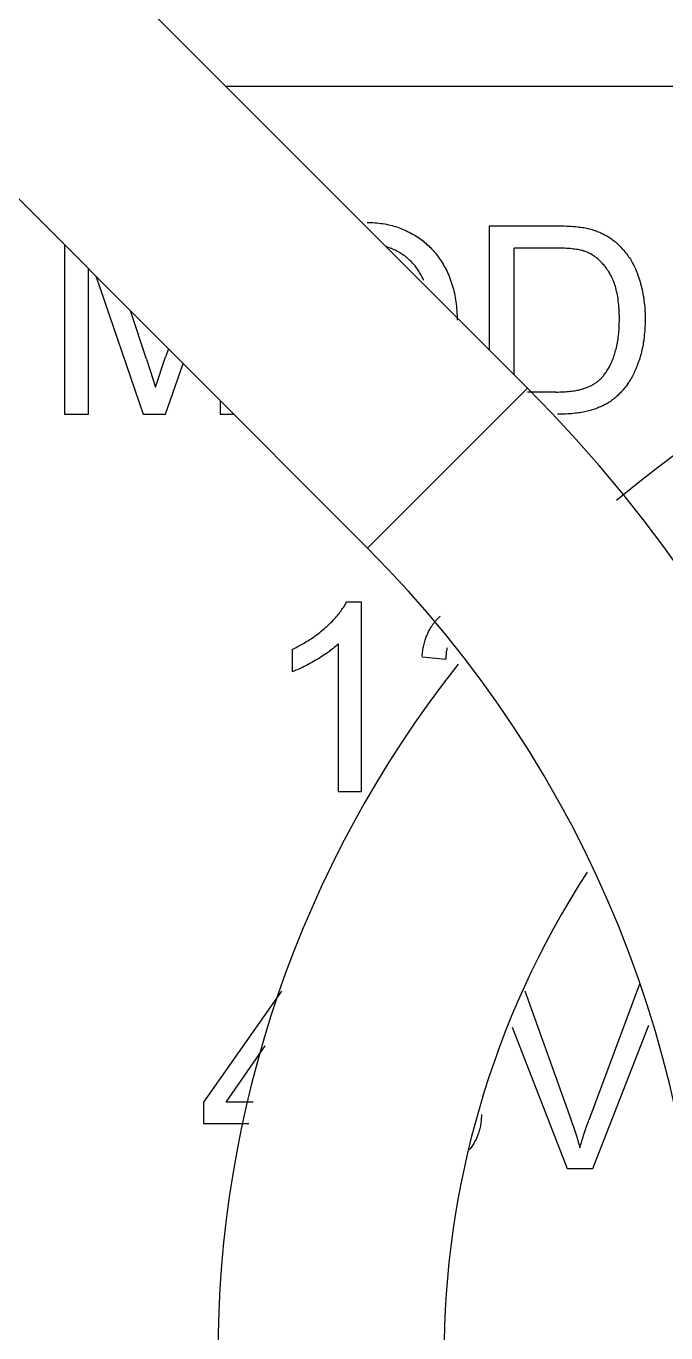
# Model space of a CAD drawing. Header units: millimetres. Extents: x -3 to 101, y -1 to 128.
# Drawn here: x 9.247 to 9.757, y 38.719 to 39.759 of the extents above; entities that cross this region are included whole.
import ezdxf

# ---------------------------------------------------------------- set-up
doc = ezdxf.new("R2010")
doc.units = ezdxf.units.MM

msp = doc.modelspace()

# ---------------------------------------------------------------- linework, layer by layer
for p, q in [((5.5102, 43.6071), (9.6465, 39.4708)), ((5.3829, 43.4798), (9.5193, 39.3435)), ((9.4061, 39.7111), (11.1739, 39.7111)), ((9.6161, 39.6), (9.6161, 39.5012)), ((9.278, 39.5848), (9.278, 39.45)), ((9.636, 39.4813), (9.636, 39.5823)), ((9.2971, 39.45), (9.2971, 39.5656)), ((9.3033, 39.5594), (9.3405, 39.45)), ((9.3433, 39.4938), (9.3305, 39.5322)), ((9.3607, 39.502), (9.3585, 39.4956)), ((9.3433, 39.4938), (9.3505, 39.4716)), ((9.3505, 39.4716), (9.3585, 39.4956)), ((9.3584, 39.45), (9.3724, 39.4903)), ((9.6465, 39.4708), (9.5193, 39.3435)), ((9.402, 39.4608), (9.402, 39.45)), ((9.669, 39.4677), (9.6465, 39.4677)), ((9.278, 39.45), (9.2971, 39.45)), ((9.3405, 39.45), (9.3584, 39.45)), ((9.402, 39.45), (9.4127, 39.45)), ((9.5143, 39.3006), (9.5024, 39.3006)), ((9.5143, 39.15), (9.5143, 39.3006)), ((9.4591, 39.263), (9.4591, 39.2452)), ((9.4959, 39.2674), (9.4959, 39.15)), ((9.5626, 39.2572), (9.5815, 39.2553)), ((9.4959, 39.15), (9.5143, 39.15)), ((9.7356, 38.9967), (9.6954, 38.8886)), ((9.4507, 38.991), (9.3886, 38.9028)), ((9.6344, 38.9626), (9.678, 38.85)), ((9.6984, 38.85), (9.743, 38.9641)), ((9.4067, 38.9028), (9.4377, 38.9475)), ((9.3886, 38.9028), (9.3886, 38.8859)), ((9.4282, 38.9028), (9.4067, 38.9028)), ((9.3886, 38.8859), (9.4246, 38.8859)), ((9.678, 38.85), (9.6984, 38.85))]:
    msp.add_line(p, q)
for points in [[(9.5189, 39.6027), (9.519, 39.6027), (9.5206, 39.6027), (9.5222, 39.6026), (9.5238, 39.6025), (9.5254, 39.6024), (9.5269, 39.6023), (9.5284, 39.6021), (9.5299, 39.6019), (9.5314, 39.6017), (9.5329, 39.6014), (9.5344, 39.6012), (9.5359, 39.6008), (9.5373, 39.6005), (9.5387, 39.6001), (9.5402, 39.5997), (9.5416, 39.5993), (9.543, 39.5988), (9.5444, 39.5984), (9.5457, 39.5978), (9.5471, 39.5973), (9.5484, 39.5967), (9.5498, 39.5961), (9.5511, 39.5955), (9.5524, 39.5948), (9.5537, 39.5942), (9.555, 39.5934), (9.5563, 39.5927)], [(9.6161, 39.6), (9.6692, 39.6), (9.6716, 39.6), (9.6738, 39.5999), (9.6758, 39.5999), (9.6778, 39.5998), (9.6797, 39.5997), (9.6815, 39.5996), (9.6831, 39.5995), (9.6847, 39.5993), (9.6862, 39.5992), (9.6876, 39.599), (9.689, 39.5989), (9.6902, 39.5987), (9.6914, 39.5985), (9.6925, 39.5983), (9.6935, 39.5981), (9.6945, 39.5978)], [(9.6945, 39.5978), (9.6949, 39.5977), (9.696, 39.5975), (9.697, 39.5972), (9.6981, 39.5969), (9.6991, 39.5966), (9.7001, 39.5962), (9.7011, 39.5959), (9.7021, 39.5955), (9.703, 39.5952), (9.704, 39.5948), (9.7049, 39.5944), (9.7058, 39.5939), (9.7067, 39.5935), (9.7076, 39.593), (9.7084, 39.5926), (9.7093, 39.5921), (9.7101, 39.5916), (9.711, 39.5911), (9.7118, 39.5906), (9.7126, 39.59), (9.7134, 39.5895), (9.7142, 39.5889), (9.7149, 39.5883), (9.7157, 39.5877), (9.7165, 39.5871)], [(9.5563, 39.5927), (9.5576, 39.5919), (9.5588, 39.5912), (9.56, 39.5904), (9.5611, 39.5896), (9.5622, 39.5887), (9.5634, 39.5879), (9.5644, 39.587), (9.5655, 39.5861), (9.5665, 39.5852), (9.5676, 39.5843), (9.5686, 39.5833), (9.5695, 39.5824), (9.5705, 39.5814), (9.5714, 39.5804), (9.5723, 39.5793), (9.5732, 39.5783), (9.5741, 39.5772), (9.575, 39.5761), (9.5758, 39.575), (9.5766, 39.5738), (9.5774, 39.5727), (9.5782, 39.5715), (9.5789, 39.5702), (9.5796, 39.569), (9.5803, 39.5677), (9.581, 39.5664), (9.5817, 39.5651), (9.5817, 39.565)], [(9.7165, 39.5871), (9.7174, 39.5863), (9.7183, 39.5854), (9.7192, 39.5846), (9.7201, 39.5838), (9.7209, 39.5829), (9.7217, 39.582), (9.7225, 39.5811), (9.7233, 39.5802), (9.7241, 39.5793), (9.7249, 39.5783), (9.7256, 39.5774), (9.7263, 39.5764), (9.727, 39.5754), (9.7277, 39.5744), (9.7284, 39.5734), (9.729, 39.5723), (9.7296, 39.5712), (9.7302, 39.5702), (9.7308, 39.569), (9.7314, 39.5679), (9.732, 39.5668), (9.7325, 39.5656), (9.733, 39.5644), (9.7335, 39.5632), (9.734, 39.562), (9.7342, 39.5614)], [(9.5457, 39.578), (9.5455, 39.5781), (9.5449, 39.5785), (9.5443, 39.5789), (9.5437, 39.5792), (9.543, 39.5796), (9.5424, 39.5799), (9.5417, 39.5803), (9.5411, 39.5806), (9.5405, 39.5809), (9.5398, 39.5812), (9.5392, 39.5815), (9.5385, 39.5818), (9.5379, 39.582), (9.5372, 39.5823), (9.5365, 39.5825), (9.5359, 39.5828), (9.5352, 39.583), (9.5345, 39.5832), (9.5338, 39.5835)], [(9.5638, 39.5568), (9.5637, 39.5572), (9.5632, 39.5582), (9.5627, 39.5592), (9.5622, 39.5601), (9.5617, 39.5611), (9.5612, 39.562), (9.5606, 39.5629), (9.5601, 39.5638), (9.5595, 39.5647), (9.5589, 39.5655), (9.5583, 39.5664), (9.5577, 39.5672), (9.5571, 39.568), (9.5564, 39.5688), (9.5557, 39.5695), (9.5551, 39.5703), (9.5544, 39.571), (9.5537, 39.5717), (9.5529, 39.5724), (9.5522, 39.5731), (9.5515, 39.5738), (9.5507, 39.5744), (9.5499, 39.5751), (9.5491, 39.5757), (9.5483, 39.5763), (9.5474, 39.5769), (9.5466, 39.5775), (9.5457, 39.578)], [(9.6932, 39.5792), (9.6925, 39.5795), (9.6918, 39.5797), (9.6911, 39.5799), (9.6903, 39.5802), (9.6894, 39.5804), (9.6885, 39.5806), (9.6876, 39.5808), (9.6865, 39.581), (9.6855, 39.5812), (9.6843, 39.5813), (9.6831, 39.5815), (9.6818, 39.5816), (9.6805, 39.5818), (9.6791, 39.5819), (9.6776, 39.582), (9.676, 39.5821), (9.6743, 39.5822), (9.6726, 39.5822), (9.6708, 39.5823), (9.6688, 39.5823), (9.636, 39.5823)], [(9.7119, 39.5623), (9.7115, 39.563), (9.7109, 39.5639), (9.7103, 39.5648), (9.7097, 39.5656), (9.7091, 39.5664), (9.7085, 39.5672), (9.7079, 39.568), (9.7072, 39.5688), (9.7066, 39.5695), (9.706, 39.5702), (9.7054, 39.5709), (9.7047, 39.5715), (9.7041, 39.5721), (9.7035, 39.5727), (9.7028, 39.5733), (9.7022, 39.5739), (9.7015, 39.5744), (9.7008, 39.5749), (9.7002, 39.5754), (9.6995, 39.5759), (9.6988, 39.5763), (9.6981, 39.5768), (9.6974, 39.5772), (9.6967, 39.5776), (9.696, 39.5779), (9.6953, 39.5783), (9.6946, 39.5786), (9.6939, 39.5789), (9.6932, 39.5792)], [(9.5817, 39.565), (9.5825, 39.5635), (9.5831, 39.5621), (9.5838, 39.5606), (9.5844, 39.559), (9.585, 39.5575), (9.5855, 39.556), (9.5861, 39.5544), (9.5866, 39.5528), (9.587, 39.5512), (9.5875, 39.5496), (9.5879, 39.5479), (9.5883, 39.5463), (9.5886, 39.5446), (9.589, 39.5429), (9.5893, 39.5412), (9.5895, 39.5395), (9.5898, 39.5377), (9.59, 39.5359), (9.5901, 39.5341), (9.5903, 39.5323), (9.5904, 39.5305), (9.5905, 39.5286), (9.5905, 39.5267), (9.5905, 39.5248)], [(9.7197, 39.5261), (9.7197, 39.528), (9.7196, 39.5299), (9.7196, 39.5318), (9.7195, 39.5336), (9.7193, 39.5354), (9.7192, 39.5371), (9.719, 39.5388), (9.7188, 39.5404), (9.7186, 39.542), (9.7184, 39.5435), (9.7181, 39.545), (9.7178, 39.5464), (9.7175, 39.5478), (9.7172, 39.5492), (9.7168, 39.5505), (9.7165, 39.5517), (9.7161, 39.5529), (9.7157, 39.5541), (9.7153, 39.5553), (9.7148, 39.5564), (9.7144, 39.5574), (9.7139, 39.5585), (9.7134, 39.5595), (9.7129, 39.5604), (9.7124, 39.5614), (9.7119, 39.5623)], [(9.7342, 39.5614), (9.7347, 39.56), (9.7352, 39.5585), (9.7357, 39.557), (9.7362, 39.5555), (9.7366, 39.5539), (9.737, 39.5523), (9.7374, 39.5508), (9.7378, 39.5491), (9.7381, 39.5475), (9.7384, 39.5459), (9.7387, 39.5442), (9.739, 39.5425), (9.7392, 39.5408), (9.7394, 39.539), (9.7396, 39.5372), (9.7398, 39.5354), (9.7399, 39.5336), (9.74, 39.5318), (9.7401, 39.5299), (9.7401, 39.528), (9.7401, 39.5261)], [(9.7157, 39.4972), (9.716, 39.4983), (9.7164, 39.4995), (9.7167, 39.5007), (9.717, 39.5019), (9.7173, 39.5031), (9.7176, 39.5044), (9.7179, 39.5057), (9.7182, 39.5071), (9.7184, 39.5085), (9.7186, 39.5099), (9.7188, 39.5113), (9.719, 39.5128), (9.7191, 39.5143), (9.7193, 39.5159), (9.7194, 39.5175), (9.7195, 39.5191), (9.7196, 39.5208), (9.7196, 39.5225), (9.7197, 39.5243), (9.7197, 39.5261)], [(9.7401, 39.5261), (9.7401, 39.5255), (9.7401, 39.5237), (9.7401, 39.5218), (9.74, 39.52), (9.7399, 39.5183), (9.7398, 39.5165), (9.7397, 39.5149), (9.7395, 39.5132), (9.7394, 39.5116), (9.7392, 39.51), (9.739, 39.5084), (9.7387, 39.5069), (9.7385, 39.5054), (9.7382, 39.5039), (9.7379, 39.5024), (9.7376, 39.501), (9.7373, 39.4996), (9.7369, 39.4982), (9.7365, 39.4969), (9.7361, 39.4955)], [(9.7047, 39.4783), (9.7053, 39.4788), (9.7058, 39.4794), (9.7064, 39.48), (9.7069, 39.4806), (9.7074, 39.4812), (9.7079, 39.4819), (9.7084, 39.4825), (9.7089, 39.4832), (9.7094, 39.4839), (9.7098, 39.4846), (9.7103, 39.4854), (9.7108, 39.4861), (9.7112, 39.4869), (9.7117, 39.4877), (9.7121, 39.4885), (9.7125, 39.4894), (9.7129, 39.4902), (9.7133, 39.4911), (9.7137, 39.4921), (9.7141, 39.493), (9.7145, 39.494), (9.7149, 39.495), (9.7153, 39.496), (9.7156, 39.4971), (9.7157, 39.4972)], [(9.7361, 39.4955), (9.736, 39.495), (9.7356, 39.4937), (9.7351, 39.4924), (9.7347, 39.4911), (9.7342, 39.4899), (9.7338, 39.4886), (9.7333, 39.4874), (9.7328, 39.4863), (9.7323, 39.4851), (9.7318, 39.484), (9.7313, 39.4829), (9.7308, 39.4819), (9.7303, 39.4809), (9.7298, 39.4799), (9.7292, 39.4789), (9.7287, 39.478), (9.7281, 39.477), (9.7276, 39.4762), (9.727, 39.4753), (9.7265, 39.4745), (9.7259, 39.4737)], [(9.6912, 39.4705), (9.6914, 39.4705), (9.6922, 39.4708), (9.6929, 39.471), (9.6936, 39.4713), (9.6943, 39.4716), (9.6949, 39.4719), (9.6956, 39.4721), (9.6962, 39.4724), (9.6968, 39.4727), (9.6974, 39.473), (9.698, 39.4733), (9.6986, 39.4737), (9.6991, 39.474), (9.6997, 39.4743), (9.7002, 39.4746), (9.7007, 39.475), (9.7012, 39.4753), (9.7017, 39.4756), (9.7022, 39.476), (9.7026, 39.4764), (9.7031, 39.4767), (9.7035, 39.4771), (9.7039, 39.4775), (9.7043, 39.4779), (9.7047, 39.4783)], [(9.7259, 39.4737), (9.7258, 39.4735), (9.7252, 39.4727), (9.7245, 39.4719), (9.7239, 39.4711), (9.7233, 39.4703), (9.7226, 39.4695), (9.722, 39.4688), (9.7214, 39.4681), (9.7207, 39.4674), (9.7201, 39.4667), (9.7194, 39.466), (9.7188, 39.4654), (9.7181, 39.4648), (9.7175, 39.4642), (9.7168, 39.4636), (9.7162, 39.463), (9.7155, 39.4625), (9.7148, 39.4619), (9.7142, 39.4614), (9.7135, 39.461), (9.7129, 39.4605), (9.7122, 39.46)], [(9.669, 39.4677), (9.6706, 39.4677), (9.6722, 39.4678), (9.6737, 39.4678), (9.6752, 39.4679), (9.6766, 39.468), (9.6779, 39.4681), (9.6792, 39.4682), (9.6805, 39.4683), (9.6817, 39.4685), (9.6828, 39.4686), (9.6839, 39.4688), (9.685, 39.469), (9.686, 39.4691), (9.687, 39.4693), (9.6879, 39.4696), (9.6888, 39.4698), (9.6896, 39.47), (9.6905, 39.4702), (9.6912, 39.4705)], [(9.6943, 39.4525), (9.6932, 39.4523), (9.692, 39.452), (9.6908, 39.4518), (9.6896, 39.4515), (9.6883, 39.4513), (9.687, 39.4511), (9.6857, 39.4509), (9.6844, 39.4508), (9.683, 39.4506), (9.6816, 39.4505), (9.6801, 39.4504), (9.6786, 39.4503), (9.6771, 39.4502), (9.6755, 39.4501), (9.6739, 39.4501), (9.6723, 39.45), (9.6707, 39.45), (9.6703, 39.45)], [(9.7122, 39.46), (9.7115, 39.4596), (9.7108, 39.4591), (9.7101, 39.4587), (9.7094, 39.4583), (9.7086, 39.4579), (9.7078, 39.4575), (9.707, 39.4571), (9.7062, 39.4567), (9.7054, 39.4563), (9.7046, 39.4559), (9.7037, 39.4556), (9.7029, 39.4552), (9.702, 39.4549), (9.7011, 39.4545), (9.7001, 39.4542), (9.6992, 39.4539), (9.6982, 39.4536), (9.6973, 39.4533), (9.6963, 39.453), (9.6953, 39.4528), (9.6943, 39.4525)], [(9.4861, 39.2806), (9.4868, 39.2812), (9.4879, 39.2822), (9.489, 39.2833), (9.49, 39.2843), (9.491, 39.2853), (9.4919, 39.2862), (9.4929, 39.2872), (9.4937, 39.2882), (9.4946, 39.2891), (9.4954, 39.29), (9.4961, 39.291), (9.4968, 39.2919), (9.4975, 39.2928), (9.4982, 39.2937), (9.4988, 39.2946), (9.4994, 39.2955), (9.5, 39.2963), (9.5006, 39.2972), (9.5011, 39.2981), (9.5016, 39.2989), (9.502, 39.2998), (9.5024, 39.3006)], [(9.5696, 39.2804), (9.5698, 39.2807), (9.5701, 39.2812), (9.5704, 39.2818), (9.5708, 39.2823), (9.5711, 39.2828), (9.5715, 39.2833), (9.5719, 39.2838), (9.5722, 39.2842), (9.5726, 39.2847), (9.573, 39.2852), (9.5734, 39.2856), (9.5738, 39.2861), (9.5742, 39.2865), (9.5746, 39.287), (9.575, 39.2874), (9.5754, 39.2878), (9.5759, 39.2883), (9.5763, 39.2887), (9.5768, 39.2891), (9.5772, 39.2895)], [(9.4591, 39.263), (9.4592, 39.263), (9.4609, 39.2638), (9.4625, 39.2646), (9.4641, 39.2655), (9.4657, 39.2663), (9.4672, 39.2671), (9.4687, 39.268), (9.4702, 39.2689), (9.4716, 39.2698), (9.4731, 39.2707), (9.4745, 39.2716), (9.4759, 39.2725), (9.4772, 39.2735), (9.4786, 39.2745), (9.4799, 39.2754), (9.4812, 39.2764), (9.4824, 39.2774), (9.4837, 39.2785), (9.4849, 39.2795), (9.4861, 39.2806)], [(9.5626, 39.2573), (9.5627, 39.2584), (9.5629, 39.2596), (9.563, 39.2608), (9.5632, 39.2619), (9.5633, 39.263), (9.5635, 39.2641), (9.5638, 39.2651), (9.564, 39.2662), (9.5642, 39.2672), (9.5645, 39.2682), (9.5648, 39.2692), (9.565, 39.2702), (9.5653, 39.2711), (9.5657, 39.272), (9.566, 39.2729), (9.5663, 39.2738), (9.5667, 39.2747), (9.5671, 39.2756), (9.5674, 39.2764), (9.5678, 39.2772), (9.5683, 39.278), (9.5687, 39.2788), (9.5691, 39.2796), (9.5696, 39.2804)], [(9.4959, 39.2674), (9.4952, 39.2667), (9.4944, 39.266), (9.4936, 39.2653), (9.4927, 39.2646), (9.4919, 39.2638), (9.491, 39.2631), (9.49, 39.2624), (9.489, 39.2616), (9.488, 39.2609), (9.4869, 39.2601), (9.4858, 39.2593), (9.4847, 39.2586), (9.4835, 39.2578), (9.4822, 39.257), (9.4809, 39.2561), (9.4795, 39.2553), (9.4784, 39.2546)], [(9.5825, 39.2642), (9.5824, 39.2637), (9.5823, 39.2632), (9.5822, 39.2627), (9.5821, 39.2622), (9.582, 39.2617), (9.5819, 39.2612), (9.5819, 39.2607), (9.5818, 39.2602), (9.5818, 39.2597), (9.5817, 39.2591), (9.5817, 39.2586), (9.5816, 39.2581), (9.5816, 39.2575), (9.5816, 39.2569), (9.5816, 39.2564), (9.5815, 39.2558), (9.5815, 39.2553)], [(9.4784, 39.2546), (9.4778, 39.2543), (9.4763, 39.2534), (9.4748, 39.2526), (9.4734, 39.2518), (9.472, 39.251), (9.4707, 39.2503), (9.4694, 39.2497), (9.4681, 39.249), (9.4669, 39.2484), (9.4657, 39.2479), (9.4645, 39.2473), (9.4633, 39.2468), (9.4622, 39.2464), (9.4611, 39.2459), (9.4601, 39.2455), (9.4591, 39.2452)], [(9.6445, 38.9914), (9.6813, 38.8884), (9.6822, 38.8858), (9.6831, 38.8833), (9.6839, 38.8808), (9.6847, 38.8783), (9.6855, 38.8759), (9.6862, 38.8735), (9.6869, 38.8711), (9.6876, 38.8688), (9.6883, 38.8665)], [(9.6098, 38.8929), (9.6098, 38.8924), (9.6098, 38.8913), (9.6097, 38.8902), (9.6096, 38.8891), (9.6096, 38.888), (9.6094, 38.887), (9.6093, 38.8859), (9.6092, 38.8849), (9.609, 38.8839), (9.6088, 38.8829), (9.6086, 38.8819), (9.6083, 38.8809), (9.608, 38.88), (9.6078, 38.879), (9.6075, 38.8781), (9.6071, 38.8771), (9.6068, 38.8762), (9.6066, 38.8757), (9.6064, 38.8753), (9.606, 38.8744), (9.6056, 38.8735), (9.6052, 38.8726), (9.6047, 38.8717), (9.6042, 38.8708), (9.6037, 38.87), (9.6032, 38.8691), (9.6027, 38.8683), (9.6021, 38.8675), (9.6015, 38.8666), (9.6009, 38.8658), (9.6002, 38.865)], [(9.6883, 38.8665), (9.6888, 38.8685), (9.6894, 38.8706), (9.6901, 38.8728), (9.6908, 38.8749), (9.6915, 38.8772), (9.6922, 38.8794), (9.693, 38.8818), (9.6938, 38.8842), (9.6945, 38.8861), (9.6954, 38.8886)]]:
    msp.add_lwpolyline(points)
for centre, radius, start, end in [((10.29, 38.7), 0.89, 49.9644, 130.0356), ((8.8758, 38.7), 1.09, 315, 45), ((8.8758, 38.7), 0.91, 315, 45), ((10.29, 38.7), 0.89, 141.72, 218.28), ((10.29, 38.7), 0.71, 147.0841, 212.9159)]:
    msp.add_arc(centre, radius, start, end)

doc.saveas('drawing.dxf')
